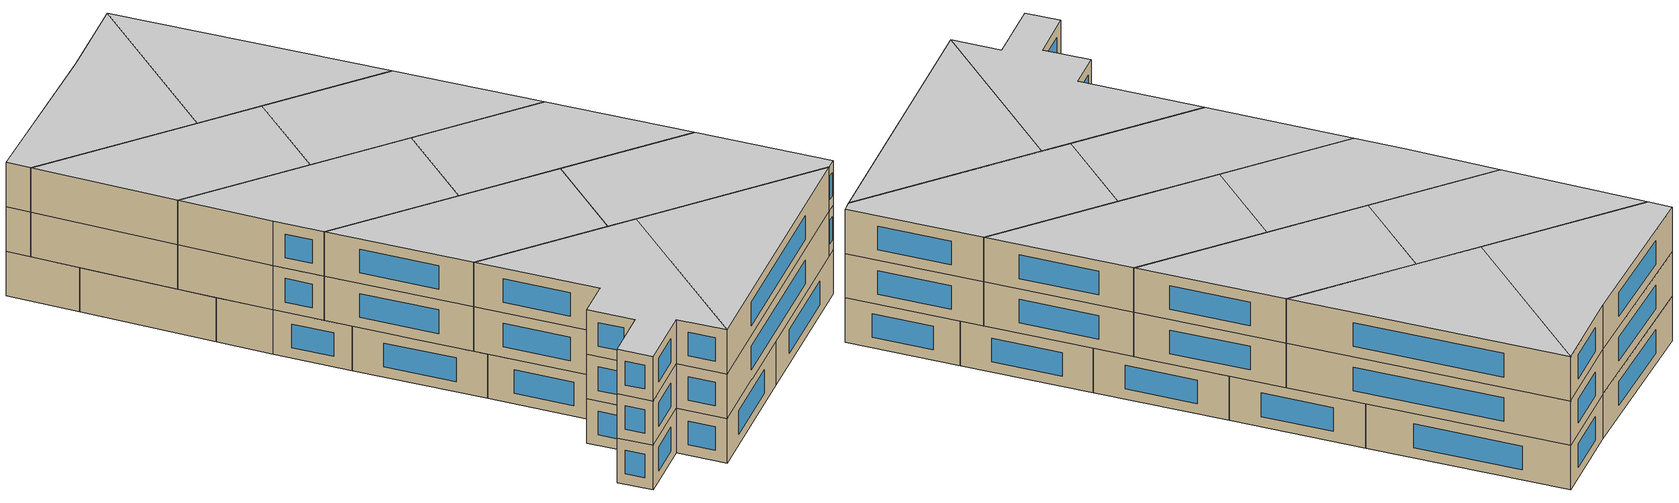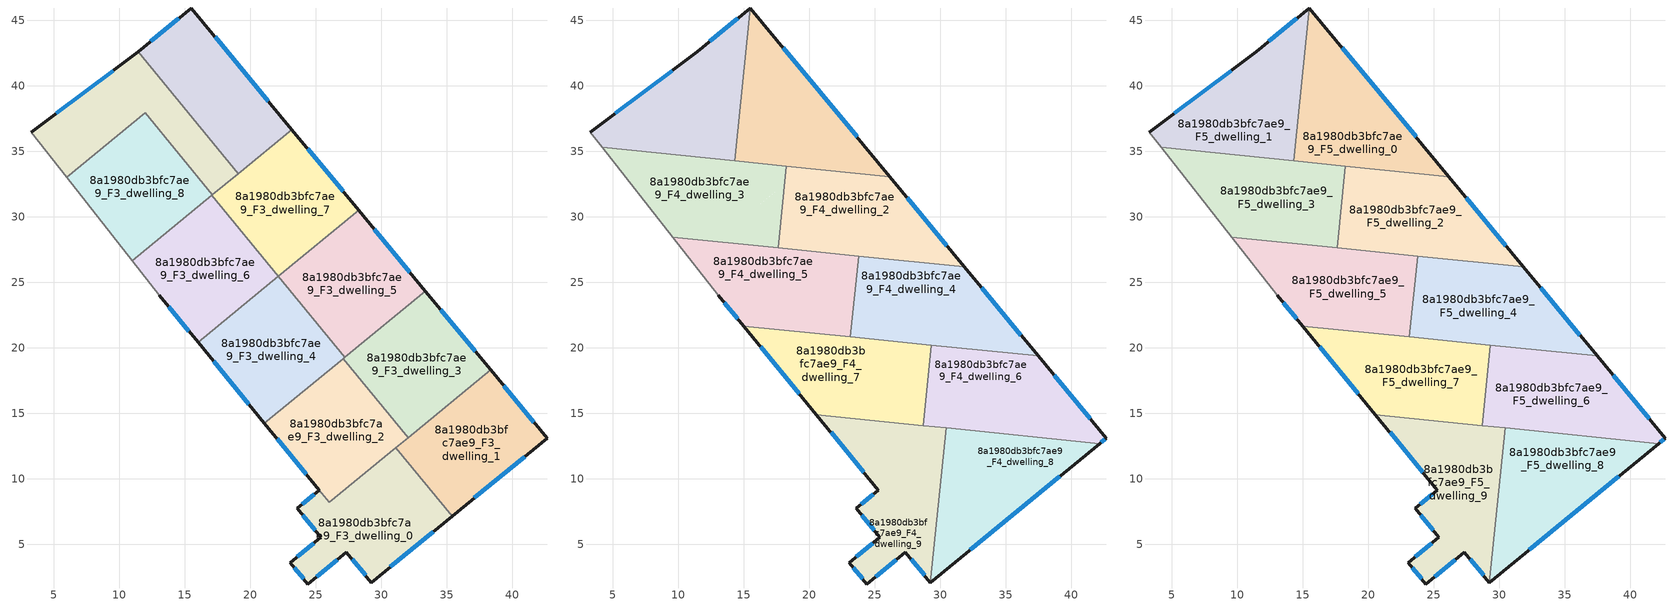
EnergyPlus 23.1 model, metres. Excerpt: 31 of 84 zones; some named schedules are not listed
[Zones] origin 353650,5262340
8a1980db3bfc7ae9_F3_dwelling_0
 floor to 8a1980db3bfc7ae9_F2_dwelling_0 (EU_floor_Construction): 31.1,12.38 35.4,7.15 29.24,2.09 27.33,4.39 24.39,1.98 23.03,3.61 25.37,5.54 23.55,7.75 25.25,9.15 26.02,8.21 z9
 wall outside (EU_wall_Construction): 25.25,9.15 23.55,7.75 25.37,5.54 23.03,3.61 24.39,1.98 27.33,4.39 29.24,2.09 35.4,7.15 z9:12
 wall to 8a1980db3bfc7ae9_F3_dwelling_1 (EU_wall_Construction): 35.4,7.15 31.1,12.38 z9:12
 wall to 8a1980db3bfc7ae9_F3_dwelling_2 (EU_wall_Construction): 31.1,12.38 26.02,8.21 25.25,9.15 z9:12
 window (EU_Window_Construction): 23.98,7.23 24.95,6.06 / 24.85,8.82 23.95,8.08 / 30.68,3.28 33.95,5.96 / 27.78,3.85 28.79,2.63 / 25.08,2.54 26.64,3.83 / 23.35,3.23 24.07,2.36 / 24.82,5.09 23.58,4.06 z9.7:11.3
8a1980db3bfc7ae9_F3_dwelling_1
 floor to 8a1980db3bfc7ae9_F2_dwelling_1 (EU_floor_Construction): 38.33,18.33 42.65,13.11 35.4,7.15 31.1,12.38 z9
 wall outside (EU_wall_Construction): 35.4,7.15 42.65,13.11 38.33,18.33 z9:12
 wall to 8a1980db3bfc7ae9_F3_dwelling_3 (EU_wall_Construction): 38.33,18.33 32.04,13.16 z9:12
 wall to 8a1980db3bfc7ae9_F3_dwelling_2 (EU_wall_Construction): 32.04,13.16 31.1,12.38 z9:12
 window (EU_Window_Construction): 37.1,8.55 40.94,11.71 / 41.63,14.33 39.35,17.1 z9.7:11.3
8a1980db3bfc7ae9_F3_dwelling_10
 floor to 8a1980db3bfc7ae9_F2_dwelling_10 (EU_floor_Construction): 15.49,45.94 23.17,36.66 19.08,33.31 11.44,42.61 z9
 wall outside (EU_wall_Construction): 23.17,36.66 15.49,45.94 11.44,42.61 z9:12
 wall to 8a1980db3bfc7ae9_F3_dwelling_9 (EU_wall_Construction): 11.44,42.61 19.08,33.31 z9:12
 wall to 8a1980db3bfc7ae9_F3_dwelling_7 (EU_wall_Construction): 19.08,33.31 23.17,36.66 z9:12
 window (EU_Window_Construction): 14.54,45.16 12.39,43.39 / 21.37,38.84 17.3,43.76 z9.7:11.3
 ceiling adiabatic (EU_roof_Construction): 19.61,33.74 18.65,33.84 19.08,33.31 z12
8a1980db3bfc7ae9_F3_dwelling_2
 floor to 8a1980db3bfc7ae9_F2_dwelling_2 (EU_floor_Construction): 27.09,19.19 32.04,13.16 26.02,8.21 21.07,14.24 z9
 wall outside (EU_wall_Construction): 21.07,14.24 25.25,9.15 z9:12
 wall to 8a1980db3bfc7ae9_F3_dwelling_3 (EU_wall_Construction): 32.04,13.16 27.09,19.19 z9:12
 wall to 8a1980db3bfc7ae9_F3_dwelling_4 (EU_wall_Construction): 27.09,19.19 21.07,14.24 z9:12
 window (EU_Window_Construction): 22.05,13.05 24.27,10.35 z9.7:11.3
8a1980db3bfc7ae9_F3_dwelling_3
 floor to 8a1980db3bfc7ae9_F2_dwelling_3 (EU_floor_Construction): 33.36,24.34 38.33,18.33 32.04,13.16 27.09,19.19 z9
 wall outside (EU_wall_Construction): 38.33,18.33 33.36,24.34 z9:12
 wall to 8a1980db3bfc7ae9_F3_dwelling_5 (EU_wall_Construction): 33.36,24.34 27.21,19.29 z9:12
 wall to 8a1980db3bfc7ae9_F3_dwelling_4 (EU_wall_Construction): 27.21,19.29 27.09,19.19 z9:12
 window (EU_Window_Construction): 37.16,19.74 34.53,22.93 z9.7:11.3
 ceiling adiabatic (EU_roof_Construction): 38.33,18.32 33.36,24.34 28.44,20.3 37.46,19.38 z12
8a1980db3bfc7ae9_F3_dwelling_4
 floor to 8a1980db3bfc7ae9_F2_dwelling_4 (EU_floor_Construction): 22.14,25.46 27.21,19.29 21.07,14.24 16,20.41 z9
 wall outside (EU_wall_Construction): 16,20.41 21.07,14.24 z9:12
 wall to 8a1980db3bfc7ae9_F3_dwelling_5 (EU_wall_Construction): 27.21,19.29 22.14,25.46 z9:12
 wall to 8a1980db3bfc7ae9_F3_dwelling_6 (EU_wall_Construction): 22.14,25.45 16,20.41 z9:12
 window (EU_Window_Construction): 17.19,18.96 19.88,15.69 z9.7:11.3
 ceiling adiabatic (EU_roof_Construction): 27.21,19.29 26.19,20.53 17.25,21.44 16,20.41 21.07,14.24 z12
8a1980db3bfc7ae9_F3_dwelling_5
 floor to 8a1980db3bfc7ae9_F2_dwelling_5 (EU_floor_Construction): 28.27,30.49 33.36,24.34 27.21,19.29 22.14,25.46 z9
 wall outside (EU_wall_Construction): 33.36,24.34 28.27,30.49 z9:12
 wall to 8a1980db3bfc7ae9_F3_dwelling_7 (EU_wall_Construction): 28.27,30.49 22.14,25.46 z9:12
 window (EU_Window_Construction): 32.16,25.78 29.47,29.05 z9.7:11.3
 ceiling adiabatic (EU_roof_Construction): 31.83,26.19 28.27,30.49 23.99,26.98 z12
8a1980db3bfc7ae9_F3_dwelling_6
 floor to 8a1980db3bfc7ae9_F2_dwelling_6 (EU_floor_Construction): 17.05,31.64 22.14,25.45 16,20.41 13.05,24 10.98,26.65 z9
 wall outside (EU_wall_Construction): 13.05,24 16,20.41 z9:12
 wall adiabatic (EU_wall_Construction): 10.98,26.65 13.05,24 z9:12
 wall to 8a1980db3bfc7ae9_F3_dwelling_7 (EU_wall_Construction): 22.14,25.45 17.05,31.64 z9:12
 wall to 8a1980db3bfc7ae9_F3_dwelling_8 (EU_wall_Construction): 17.05,31.64 10.98,26.65 z9:12
 window (EU_Window_Construction): 13.75,23.16 15.31,21.25 z9.7:11.3
 ceiling adiabatic (EU_roof_Construction): 20.6,27.33 17.05,31.64 12.77,28.12 z12
8a1980db3bfc7ae9_F3_dwelling_7
 floor to 8a1980db3bfc7ae9_F2_dwelling_7 (EU_floor_Construction): 23.17,36.66 28.27,30.49 22.14,25.45 17.05,31.64 z9
 wall outside (EU_wall_Construction): 28.27,30.49 23.17,36.66 z9:12
 wall to 8a1980db3bfc7ae9_F3_dwelling_9 (EU_wall_Construction): 19.08,33.31 17.1,31.68 z9:12
 wall to 8a1980db3bfc7ae9_F3_dwelling_8 (EU_wall_Construction): 17.1,31.68 17.05,31.64 z9:12
 window (EU_Window_Construction): 27.07,31.94 24.37,35.21 z9.7:11.3
 ceiling adiabatic (EU_roof_Construction): 17.91,30.6 18.1,32.5 17.05,31.64 z12
8a1980db3bfc7ae9_F3_dwelling_8
 floor to 8a1980db3bfc7ae9_F2_dwelling_8 (EU_floor_Construction): 11.96,37.93 17.1,31.68 10.98,26.65 5.98,33.01 z9
 wall to 8a1980db3bfc7ae9_F3_dwelling_9 (EU_wall_Construction): 17.1,31.68 11.96,37.93 5.98,33.01 z9:12
 wall adiabatic (EU_wall_Construction): 5.98,33.01 10.98,26.65 z9:12
8a1980db3bfc7ae9_F3_dwelling_9
 floor to 8a1980db3bfc7ae9_F2_dwelling_9 (EU_floor_Construction): 11.44,42.61 19.08,33.31 17.1,31.68 11.96,37.93 5.98,33.01 3.28,36.45 z9
 wall outside (EU_wall_Construction): 11.44,42.61 3.28,36.45 z9:12
 wall adiabatic (EU_wall_Construction): 3.28,36.45 5.98,33.01 z9:12
 window (EU_Window_Construction): 9.52,41.16 5.19,37.9 z9.7:11.3
 ceiling adiabatic (EU_roof_Construction): 19.08,33.31 18.65,33.84 18.24,33.88 18.1,32.5 z12
8a1980db3bfc7ae9_F4_dwelling_0
 floor to 8a1980db3bfc7ae9_F3_dwelling_10 (EU_floor_Construction): 15.49,45.94 23.17,36.66 19.61,33.74 18.65,33.84 14.74,38.59 15.48,45.94 z12
 floor to 8a1980db3bfc7ae9_F3_dwelling_7 (EU_floor_Construction): 23.17,36.66 26.13,33.08 19.61,33.74 z12
 floor to 8a1980db3bfc7ae9_F3_dwelling_9 (EU_floor_Construction): 14.74,38.59 18.65,33.84 15.03,34.2 14.38,35 z12
 floor to 8a1980db3bfc7ae9_F3_dwelling_8 (EU_floor_Construction): 14.38,35 15.03,34.2 14.3,34.28 z12
 wall outside (EU_wall_Construction): 26.14,33.08 15.49,45.94 15.48,45.94 z12:15
 wall to 8a1980db3bfc7ae9_F4_dwelling_1 (EU_wall_Construction): 15.48,45.94 14.3,34.28 z12:15
 wall to 8a1980db3bfc7ae9_F4_dwelling_2 (EU_wall_Construction): 18.24,33.88 26.14,33.08 z12:15
 wall to 8a1980db3bfc7ae9_F4_dwelling_3 (EU_wall_Construction): 14.3,34.28 18.24,33.88 z12:15
 window (EU_Window_Construction): 23.64,36.1 17.99,42.92 z12.7:14.3
8a1980db3bfc7ae9_F4_dwelling_1
 floor to 8a1980db3bfc7ae9_F3_dwelling_9 (EU_floor_Construction): 11.44,42.61 14.74,38.59 14.38,35 11.96,37.93 8.26,34.89 4.18,35.3 3.28,36.45 z12
 floor to 8a1980db3bfc7ae9_F3_dwelling_10 (EU_floor_Construction): 15.48,45.94 14.74,38.59 11.44,42.61 z12
 floor to 8a1980db3bfc7ae9_F3_dwelling_8 (EU_floor_Construction): 11.96,37.93 14.38,35 14.3,34.28 8.26,34.89 z12
 wall outside (EU_wall_Construction): 15.48,45.94 11.44,42.61 3.28,36.45 z12:15
 wall adiabatic (EU_wall_Construction): 3.28,36.45 4.18,35.3 z12:15
 wall to 8a1980db3bfc7ae9_F4_dwelling_3 (EU_wall_Construction): 4.18,35.3 14.3,34.28 z12:15
 window (EU_Window_Construction): 9.52,41.16 5.19,37.9 / 14.53,45.15 12.39,43.39 z12.7:14.3
8a1980db3bfc7ae9_F4_dwelling_2
 floor to 8a1980db3bfc7ae9_F3_dwelling_7 (EU_floor_Construction): 26.13,33.08 28.27,30.49 23.99,26.98 20.6,27.32 17.91,30.6 18.1,32.5 19.61,33.74 z12
 floor adiabatic (EU_floor_Construction): 28.27,30.49 26.13,33.08 19.61,33.74 18.1,32.5 17.91,30.6 20.6,27.32 17.61,27.63 18.24,33.88 26.14,33.08 31.83,26.18 23.99,26.98 z12
 wall outside (EU_wall_Construction): 31.83,26.18 26.14,33.08 z12:15
 wall to 8a1980db3bfc7ae9_F4_dwelling_3 (EU_wall_Construction): 18.24,33.88 17.61,27.63 z12:15
 wall to 8a1980db3bfc7ae9_F4_dwelling_4 (EU_wall_Construction): 23.75,27 31.83,26.18 z12:15
 wall to 8a1980db3bfc7ae9_F4_dwelling_5 (EU_wall_Construction): 17.61,27.63 23.75,27 z12:15
 window (EU_Window_Construction): 30.49,27.8 27.47,31.46 z12.7:14.3
8a1980db3bfc7ae9_F4_dwelling_3
 floor to 8a1980db3bfc7ae9_F3_dwelling_8 (EU_floor_Construction): 15.03,34.2 17.1,31.68 12.77,28.12 9.56,28.44 5.98,33.01 8.26,34.89 z12
 floor to 8a1980db3bfc7ae9_F3_dwelling_9 (EU_floor_Construction): 8.26,34.89 5.98,33.01 4.18,35.3 z12; 18.24,33.88 18.1,32.5 17.1,31.68 15.03,34.2 z12
 floor adiabatic (EU_floor_Construction): 18.1,32.5 17.61,27.63 12.77,28.12 z12
 wall adiabatic (EU_wall_Construction): 4.18,35.3 9.56,28.45 z12:15
 wall to 8a1980db3bfc7ae9_F4_dwelling_5 (EU_wall_Construction): 9.56,28.45 17.61,27.63 z12:15
8a1980db3bfc7ae9_F4_dwelling_4
 floor to 8a1980db3bfc7ae9_F3_dwelling_5 (EU_floor_Construction): 31.83,26.18 33.36,24.34 28.44,20.3 26.19,20.53 23.44,23.88 23.73,26.76 23.99,26.98 z12
 floor adiabatic (EU_floor_Construction): 33.36,24.34 37.46,19.38 28.44,20.3 z12
 floor to 8a1980db3bfc7ae9_F3_dwelling_7 (EU_floor_Construction): 23.99,26.98 23.73,26.76 23.75,27 z12
 floor to 8a1980db3bfc7ae9_F3_dwelling_4 (EU_floor_Construction): 23.44,23.88 26.19,20.53 23.13,20.84 z12
 wall outside (EU_wall_Construction): 37.46,19.38 31.83,26.18 z12:15
 wall to 8a1980db3bfc7ae9_F4_dwelling_5 (EU_wall_Construction): 23.75,27 23.13,20.84 z12:15
 wall to 8a1980db3bfc7ae9_F4_dwelling_6 (EU_wall_Construction): 29.3,20.21 37.46,19.38 z12:15
 wall to 8a1980db3bfc7ae9_F4_dwelling_7 (EU_wall_Construction): 23.13,20.84 29.3,20.21 z12:15
 window (EU_Window_Construction): 36.13,20.98 33.15,24.59 z12.7:14.3
8a1980db3bfc7ae9_F4_dwelling_5
 floor to 8a1980db3bfc7ae9_F3_dwelling_4 (EU_floor_Construction): 22.14,25.46 23.44,23.88 23.13,20.84 17.25,21.44 z12
 floor to 8a1980db3bfc7ae9_F3_dwelling_6 (EU_floor_Construction): 20.6,27.33 22.14,25.45 17.25,21.44 14.97,21.67 13.05,24 10.98,26.65 12.77,28.12 z12
 floor to 8a1980db3bfc7ae9_F3_dwelling_5 (EU_floor_Construction): 23.73,26.76 23.44,23.88 22.14,25.46 z12
 floor to 8a1980db3bfc7ae9_F3_dwelling_8 (EU_floor_Construction): 12.77,28.12 10.98,26.65 9.56,28.44 z12
 floor to 8a1980db3bfc7ae9_F3_dwelling_7 (EU_floor_Construction): 23.75,27 23.73,26.76 22.14,25.45 20.6,27.33 z12
 wall outside (EU_wall_Construction): 13.05,24 14.97,21.67 z12:15
 wall adiabatic (EU_wall_Construction): 9.56,28.45 13.05,24 z12:15
 wall to 8a1980db3bfc7ae9_F4_dwelling_7 (EU_wall_Construction): 14.97,21.67 23.13,20.84 z12:15
 window (EU_Window_Construction): 13.5,23.45 14.52,22.21 z12.7:14.3
8a1980db3bfc7ae9_F4_dwelling_6
 floor to 8a1980db3bfc7ae9_F3_dwelling_3 (EU_floor_Construction): 37.46,19.38 38.33,18.32 32.65,13.66 31.53,13.77 28.96,16.9 29.3,20.21 z12
 floor to 8a1980db3bfc7ae9_F3_dwelling_1 (EU_floor_Construction): 38.33,18.32 42.65,13.11 42.15,12.7 32.65,13.66 z12
 floor to 8a1980db3bfc7ae9_F3_dwelling_2 (EU_floor_Construction): 28.96,16.9 31.53,13.77 28.68,14.06 z12
 wall outside (EU_wall_Construction): 42.15,12.7 42.65,13.11 37.46,19.38 z12:15
 wall to 8a1980db3bfc7ae9_F4_dwelling_7 (EU_wall_Construction): 29.3,20.21 28.68,14.06 z12:15
 wall to 8a1980db3bfc7ae9_F4_dwelling_8 (EU_wall_Construction): 30.43,13.88 42.15,12.7 z12:15
 wall to 8a1980db3bfc7ae9_F4_dwelling_9 (EU_wall_Construction): 28.68,14.06 30.43,13.88 z12:15
 window (EU_Window_Construction): 41.43,14.58 38.67,17.91 / 42.27,12.79 42.53,13.01 z12.7:14.3
8a1980db3bfc7ae9_F4_dwelling_7
 floor to 8a1980db3bfc7ae9_F3_dwelling_2 (EU_floor_Construction): 27.09,19.19 28.96,16.9 28.68,14.06 21.71,14.77 z12
 floor adiabatic (EU_floor_Construction): 26.19,20.53 27.21,19.29 21.71,14.77 20.54,14.89 16,20.41 17.25,21.44 z12
 floor to 8a1980db3bfc7ae9_F3_dwelling_6 (EU_floor_Construction): 17.25,21.44 16,20.41 14.97,21.67 z12
 floor to 8a1980db3bfc7ae9_F3_dwelling_5 (EU_floor_Construction): 28.44,20.3 27.21,19.29 26.19,20.53 z12
 floor to 8a1980db3bfc7ae9_F3_dwelling_3 (EU_floor_Construction): 29.3,20.21 28.96,16.9 27.09,19.19 28.44,20.3 z12
 wall outside (EU_wall_Construction): 14.97,21.67 20.54,14.89 z12:15
 wall to 8a1980db3bfc7ae9_F4_dwelling_9 (EU_wall_Construction): 20.54,14.89 28.68,14.06 z12:15
 window (EU_Window_Construction): 16.28,20.08 19.23,16.48 z12.7:14.3
8a1980db3bfc7ae9_F4_dwelling_8
 floor to 8a1980db3bfc7ae9_F3_dwelling_1 (EU_floor_Construction): 42.15,12.7 35.4,7.15 31.1,12.38 32.65,13.66 z12
 floor to 8a1980db3bfc7ae9_F3_dwelling_0 (EU_floor_Construction): 31.1,12.38 35.4,7.15 29.24,2.09 30.21,11.65 z12
 floor to 8a1980db3bfc7ae9_F3_dwelling_3 (EU_floor_Construction): 32.65,13.66 32.04,13.16 31.53,13.77 z12
 floor to 8a1980db3bfc7ae9_F3_dwelling_2 (EU_floor_Construction): 31.53,13.77 32.04,13.16 30.21,11.65 30.43,13.88 z12
 wall outside (EU_wall_Construction): 29.24,2.09 42.15,12.7 z12:15
 wall to 8a1980db3bfc7ae9_F4_dwelling_9 (EU_wall_Construction): 30.43,13.88 29.24,2.09 z12:15
 window (EU_Window_Construction): 32.27,4.58 39.12,10.21 z12.7:14.3
8a1980db3bfc7ae9_F4_dwelling_9
 floor to 8a1980db3bfc7ae9_F3_dwelling_0 (EU_floor_Construction): 30.21,11.65 29.24,2.09 27.33,4.39 24.39,1.98 23.03,3.61 25.37,5.54 23.55,7.75 25.25,9.15 26.02,8.21 z12
 floor to 8a1980db3bfc7ae9_F3_dwelling_2 (EU_floor_Construction): 30.43,13.88 30.21,11.65 26.02,8.21 21.07,14.24 21.71,14.77 z12
 floor adiabatic (EU_floor_Construction): 21.71,14.77 21.07,14.24 20.54,14.89 z12
 wall outside (EU_wall_Construction): 20.54,14.89 25.25,9.15 23.55,7.75 25.37,5.54 23.03,3.61 24.39,1.98 27.33,4.39 29.24,2.09 z12:15
 window (EU_Window_Construction): 24.82,5.09 23.58,4.06 / 23.98,7.23 24.95,6.06 / 24.85,8.82 23.95,8.08 / 21.64,13.54 24.15,10.5 / 27.78,3.85 28.79,2.63 / 25.08,2.54 26.64,3.83 / 23.35,3.23 24.07,2.36 z12.7:14.3
8a1980db3bfc7ae9_F5_dwelling_0
 floor to 8a1980db3bfc7ae9_F4_dwelling_0 (EU_floor_Construction): 15.49,45.94 26.14,33.08 14.3,34.28 15.48,45.94 z15
 wall outside (EU_wall_Construction): 26.14,33.08 15.49,45.94 15.48,45.94 z15:18
 wall to 8a1980db3bfc7ae9_F5_dwelling_1 (EU_wall_Construction): 15.48,45.94 14.3,34.28 z15:18
 wall to 8a1980db3bfc7ae9_F5_dwelling_2 (EU_wall_Construction): 18.24,33.88 26.14,33.08 z15:18
 wall to 8a1980db3bfc7ae9_F5_dwelling_3 (EU_wall_Construction): 14.3,34.28 18.24,33.88 z15:18
 window (EU_Window_Construction): 23.64,36.1 17.99,42.92 z15.7:17.3
 ceiling to 8a1980db3bfc7ae9_F6_dwelling_0 (EU_floor_Construction): 26.14,33.08 15.49,45.94 15.48,45.94 14.3,34.28 z18
8a1980db3bfc7ae9_F5_dwelling_1
 floor to 8a1980db3bfc7ae9_F4_dwelling_1 (EU_floor_Construction): 15.48,45.94 14.3,34.28 4.18,35.3 3.28,36.45 11.44,42.61 z15
 wall outside (EU_wall_Construction): 15.48,45.94 11.44,42.61 3.28,36.45 z15:18
 wall adiabatic (EU_wall_Construction): 3.28,36.45 4.18,35.3 z15:18
 wall to 8a1980db3bfc7ae9_F5_dwelling_3 (EU_wall_Construction): 4.18,35.3 14.3,34.28 z15:18
 window (EU_Window_Construction): 9.52,41.16 5.19,37.9 / 14.53,45.15 12.39,43.39 z15.7:17.3
 ceiling to 8a1980db3bfc7ae9_F6_dwelling_1 (EU_floor_Construction): 14.3,34.28 15.48,45.94 11.44,42.61 3.28,36.45 4.18,35.3 z18
8a1980db3bfc7ae9_F5_dwelling_2
 floor to 8a1980db3bfc7ae9_F4_dwelling_2 (EU_floor_Construction): 26.14,33.08 31.83,26.18 17.61,27.63 18.24,33.88 z15
 wall outside (EU_wall_Construction): 31.83,26.18 26.14,33.08 z15:18
 wall to 8a1980db3bfc7ae9_F5_dwelling_3 (EU_wall_Construction): 18.24,33.88 17.61,27.63 z15:18
 wall to 8a1980db3bfc7ae9_F5_dwelling_4 (EU_wall_Construction): 23.75,27 31.83,26.18 z15:18
 wall to 8a1980db3bfc7ae9_F5_dwelling_5 (EU_wall_Construction): 17.61,27.63 23.75,27 z15:18
 window (EU_Window_Construction): 30.49,27.8 27.47,31.46 z15.7:17.3
 ceiling to 8a1980db3bfc7ae9_F6_dwelling_2 (EU_floor_Construction): 31.83,26.18 26.14,33.08 18.24,33.88 17.61,27.63 z18
8a1980db3bfc7ae9_F5_dwelling_3
 floor to 8a1980db3bfc7ae9_F4_dwelling_3 (EU_floor_Construction): 18.24,33.88 17.61,27.63 9.56,28.45 4.18,35.3 z15
 wall adiabatic (EU_wall_Construction): 4.18,35.3 9.56,28.45 z15:18
 wall to 8a1980db3bfc7ae9_F5_dwelling_5 (EU_wall_Construction): 9.56,28.45 17.61,27.63 z15:18
 ceiling to 8a1980db3bfc7ae9_F6_dwelling_3 (EU_floor_Construction): 17.61,27.63 18.24,33.88 4.18,35.3 9.56,28.45 z18
8a1980db3bfc7ae9_F5_dwelling_4
 floor to 8a1980db3bfc7ae9_F4_dwelling_4 (EU_floor_Construction): 31.83,26.18 37.46,19.38 23.13,20.84 23.75,27 z15
 wall outside (EU_wall_Construction): 37.46,19.38 31.83,26.18 z15:18
 wall to 8a1980db3bfc7ae9_F5_dwelling_5 (EU_wall_Construction): 23.75,27 23.13,20.84 z15:18
 wall to 8a1980db3bfc7ae9_F5_dwelling_6 (EU_wall_Construction): 29.3,20.21 37.46,19.38 z15:18
 wall to 8a1980db3bfc7ae9_F5_dwelling_7 (EU_wall_Construction): 23.13,20.84 29.3,20.21 z15:18
 window (EU_Window_Construction): 36.13,20.98 33.15,24.59 z15.7:17.3
 ceiling to 8a1980db3bfc7ae9_F6_dwelling_4 (EU_floor_Construction): 37.46,19.38 31.83,26.18 23.75,27 23.13,20.84 z18
8a1980db3bfc7ae9_F5_dwelling_5
 floor to 8a1980db3bfc7ae9_F4_dwelling_5 (EU_floor_Construction): 23.75,27 23.13,20.84 14.97,21.67 13.05,24 9.56,28.45 z15
 wall outside (EU_wall_Construction): 13.05,24 14.97,21.67 z15:18
 wall adiabatic (EU_wall_Construction): 9.56,28.45 13.05,24 z15:18
 wall to 8a1980db3bfc7ae9_F5_dwelling_7 (EU_wall_Construction): 14.97,21.67 23.13,20.84 z15:18
 window (EU_Window_Construction): 13.5,23.45 14.52,22.21 z15.7:17.3
 ceiling to 8a1980db3bfc7ae9_F6_dwelling_5 (EU_floor_Construction): 23.13,20.84 23.75,27 9.56,28.45 13.05,24 14.97,21.67 z18
8a1980db3bfc7ae9_F5_dwelling_6
 floor to 8a1980db3bfc7ae9_F4_dwelling_6 (EU_floor_Construction): 37.46,19.38 42.65,13.11 42.15,12.7 28.68,14.06 29.3,20.21 z15
 wall outside (EU_wall_Construction): 42.15,12.7 42.65,13.11 37.46,19.38 z15:18
 wall to 8a1980db3bfc7ae9_F5_dwelling_7 (EU_wall_Construction): 29.3,20.21 28.68,14.06 z15:18
 wall to 8a1980db3bfc7ae9_F5_dwelling_8 (EU_wall_Construction): 30.43,13.88 42.15,12.7 z15:18
 wall to 8a1980db3bfc7ae9_F5_dwelling_9 (EU_wall_Construction): 28.68,14.06 30.43,13.88 z15:18
 window (EU_Window_Construction): 41.43,14.58 38.67,17.91 / 42.27,12.79 42.53,13.01 z15.7:17.3
 ceiling to 8a1980db3bfc7ae9_F6_dwelling_6 (EU_floor_Construction): 42.65,13.11 37.46,19.38 29.3,20.21 28.68,14.06 42.15,12.7 z18
8a1980db3bfc7ae9_F5_dwelling_7
 floor to 8a1980db3bfc7ae9_F4_dwelling_7 (EU_floor_Construction): 29.3,20.21 28.68,14.06 20.54,14.89 14.97,21.67 z15
 wall outside (EU_wall_Construction): 14.97,21.67 20.54,14.89 z15:18
 wall to 8a1980db3bfc7ae9_F5_dwelling_9 (EU_wall_Construction): 20.54,14.89 28.68,14.06 z15:18
 window (EU_Window_Construction): 16.28,20.08 19.23,16.48 z15.7:17.3
 ceiling to 8a1980db3bfc7ae9_F6_dwelling_7 (EU_floor_Construction): 28.68,14.06 29.3,20.21 14.97,21.67 20.54,14.89 z18
8a1980db3bfc7ae9_F5_dwelling_8
 floor to 8a1980db3bfc7ae9_F4_dwelling_8 (EU_floor_Construction): 42.15,12.7 29.24,2.09 30.43,13.88 z15
 wall outside (EU_wall_Construction): 29.24,2.09 42.15,12.7 z15:18
 wall to 8a1980db3bfc7ae9_F5_dwelling_9 (EU_wall_Construction): 30.43,13.88 29.24,2.09 z15:18
 window (EU_Window_Construction): 32.27,4.58 39.12,10.21 z15.7:17.3
 ceiling to 8a1980db3bfc7ae9_F6_dwelling_8 (EU_floor_Construction): 42.15,12.7 30.43,13.88 29.24,2.09 z18
8a1980db3bfc7ae9_F5_dwelling_9
 floor to 8a1980db3bfc7ae9_F4_dwelling_9 (EU_floor_Construction): 30.43,13.88 29.24,2.09 27.33,4.39 24.39,1.98 23.03,3.61 25.37,5.54 23.55,7.75 25.25,9.15 20.54,14.89 z15
 wall outside (EU_wall_Construction): 20.54,14.89 25.25,9.15 23.55,7.75 25.37,5.54 23.03,3.61 24.39,1.98 27.33,4.39 29.24,2.09 z15:18
 window (EU_Window_Construction): 24.82,5.09 23.58,4.06 / 23.98,7.23 24.95,6.06 / 24.85,8.82 23.95,8.08 / 21.64,13.54 24.15,10.5 / 27.78,3.85 28.79,2.63 / 25.08,2.54 26.64,3.83 / 23.35,3.23 24.07,2.36 z15.7:17.3
 ceiling to 8a1980db3bfc7ae9_F6_dwelling_9 (EU_floor_Construction): 29.24,2.09 30.43,13.88 20.54,14.89 25.25,9.15 23.55,7.75 25.37,5.54 23.03,3.61 24.39,1.98 27.33,4.39 z18
[Building]
EU S2 Campaign: North Axis=0; Terrain=City; Solar Distribution=FullExterior
[Site:Location]
Budapest.Ferenc.Liszt.Intl.AP: Latitude=47.437; Longitude=19.256; Time Zone=1; Elevation=185
[SizingPeriod:WeatherFileDays]
AnnualSizingPeriod: Begin Month=1; Begin Day of Month=1; End Month=12; End Day of Month=31; Day of Week for Start Day=Monday; Use Weather File Daylight Saving Period=No; Use Weather File Rain and Snow Indicators=No
[MATERIAL]
EU_InternalMass_Material: Roughness=MediumRough; Thickness=0.1; Conductivity=1; Density=1800; Specific Heat=900; Thermal Absorptance=0.9; Solar Absorptance=0.7; Visible Absorptance=0.7
[MATERIAL:NOMASS] Roughness=MediumRough; Thermal Absorptance=0.9; Solar Absorptance=0.7; Visible Absorptance=0.7
Name | Thermal Resistance
EU_wall_NoMass | 0.832559
EU_roof_NoMass | 1.39638
EU_floor_NoMass | 0.872794
[WINDOWMATERIAL:SIMPLEGLAZINGSYSTEM]
EU_Window_SimpleGlazing: UFactor=2.79869; Solar Heat Gain Coefficient=0.75; Visible Transmittance=0.75
[CONSTRUCTION]
EU_wall_Construction: EU_wall_NoMass
EU_roof_Construction: EU_roof_NoMass
EU_floor_Construction: EU_floor_NoMass
EU_Window_Construction: EU_Window_SimpleGlazing
EU_InternalMass_Construction: EU_InternalMass_Material
[ZONE] Type=1; Multiplier=1; Ceiling Height=autocalculate; Floor Area=autocalculate; Part of Total Floor Area=Yes
Name | Volume
8a1980db3bfc7ae9_F3_dwelling_0 | 198.366
8a1980db3bfc7ae9_F4_dwelling_0; 8a1980db3bfc7ae9_F5_dwelling_0 | 209.394
8a1980db3bfc7ae9_F3_dwelling_1; 8a1980db3bfc7ae9_F3_dwelling_5; 8a1980db3bfc7ae9_F3_dwelling_6; 8a1980db3bfc7ae9_F3_dwelling_7 | 190.358
8a1980db3bfc7ae9_F4_dwelling_1; 8a1980db3bfc7ae9_F5_dwelling_1 | 209.404
8a1980db3bfc7ae9_F3_dwelling_10 | 190.359
8a1980db3bfc7ae9_F3_dwelling_2 | 182.343
8a1980db3bfc7ae9_F4_dwelling_2; 8a1980db3bfc7ae9_F5_dwelling_2 | 209.411
8a1980db3bfc7ae9_F3_dwelling_3 | 190.367
8a1980db3bfc7ae9_F4_dwelling_3; 8a1980db3bfc7ae9_F5_dwelling_3 | 209.405
8a1980db3bfc7ae9_F3_dwelling_4 | 190.354
8a1980db3bfc7ae9_F4_dwelling_4; 8a1980db3bfc7ae9_F5_dwelling_4 | 209.387
8a1980db3bfc7ae9_F4_dwelling_5; 8a1980db3bfc7ae9_F5_dwelling_5 | 209.378
8a1980db3bfc7ae9_F4_dwelling_6; 8a1980db3bfc7ae9_F5_dwelling_6 | 209.414
8a1980db3bfc7ae9_F4_dwelling_7; 8a1980db3bfc7ae9_F5_dwelling_7 | 209.406
8a1980db3bfc7ae9_F3_dwelling_8 | 190.348
8a1980db3bfc7ae9_F4_dwelling_8; 8a1980db3bfc7ae9_F5_dwelling_8 | 209.367
8a1980db3bfc7ae9_F3_dwelling_9 | 190.388
8a1980db3bfc7ae9_F4_dwelling_9; 8a1980db3bfc7ae9_F5_dwelling_9 | 209.36
[INTERNALMASS] Construction=EU_InternalMass_Construction
Name | Zone or ZoneList | Surface Area
8a1980db3bfc7ae9_F3_dwelling_0_EU_InternalMass | 8a1980db3bfc7ae9_F3_dwelling_0 | 66.1237
8a1980db3bfc7ae9_F3_dwelling_1_EU_InternalMass | 8a1980db3bfc7ae9_F3_dwelling_1 | 63.4524
8a1980db3bfc7ae9_F3_dwelling_2_EU_InternalMass | 8a1980db3bfc7ae9_F3_dwelling_2 | 60.7858
8a1980db3bfc7ae9_F3_dwelling_3_EU_InternalMass | 8a1980db3bfc7ae9_F3_dwelling_3 | 63.4542
8a1980db3bfc7ae9_F3_dwelling_4_EU_InternalMass | 8a1980db3bfc7ae9_F3_dwelling_4 | 63.4505
8a1980db3bfc7ae9_F3_dwelling_5_EU_InternalMass | 8a1980db3bfc7ae9_F3_dwelling_5 | 63.4534
8a1980db3bfc7ae9_F3_dwelling_6_EU_InternalMass | 8a1980db3bfc7ae9_F3_dwelling_6 | 63.4526
8a1980db3bfc7ae9_F3_dwelling_7_EU_InternalMass | 8a1980db3bfc7ae9_F3_dwelling_7 | 63.4531
8a1980db3bfc7ae9_F3_dwelling_8_EU_InternalMass | 8a1980db3bfc7ae9_F3_dwelling_8 | 63.4499
8a1980db3bfc7ae9_F3_dwelling_9_EU_InternalMass | 8a1980db3bfc7ae9_F3_dwelling_9 | 63.4626
8a1980db3bfc7ae9_F3_dwelling_10_EU_InternalMass | 8a1980db3bfc7ae9_F3_dwelling_10 | 63.45
8a1980db3bfc7ae9_F4_dwelling_0_EU_InternalMass | 8a1980db3bfc7ae9_F4_dwelling_0 | 69.7978
8a1980db3bfc7ae9_F4_dwelling_1_EU_InternalMass | 8a1980db3bfc7ae9_F4_dwelling_1 | 69.7968
8a1980db3bfc7ae9_F4_dwelling_2_EU_InternalMass | 8a1980db3bfc7ae9_F4_dwelling_2 | 69.8036
8a1980db3bfc7ae9_F4_dwelling_3_EU_InternalMass | 8a1980db3bfc7ae9_F4_dwelling_3 | 69.8017
8a1980db3bfc7ae9_F4_dwelling_4_EU_InternalMass | 8a1980db3bfc7ae9_F4_dwelling_4 | 69.7953
8a1980db3bfc7ae9_F4_dwelling_5_EU_InternalMass | 8a1980db3bfc7ae9_F4_dwelling_5 | 69.7928
8a1980db3bfc7ae9_F4_dwelling_6_EU_InternalMass | 8a1980db3bfc7ae9_F4_dwelling_6 | 69.8046
8a1980db3bfc7ae9_F4_dwelling_7_EU_InternalMass | 8a1980db3bfc7ae9_F4_dwelling_7 | 69.8019
8a1980db3bfc7ae9_F4_dwelling_8_EU_InternalMass | 8a1980db3bfc7ae9_F4_dwelling_8 | 69.789
8a1980db3bfc7ae9_F4_dwelling_9_EU_InternalMass | 8a1980db3bfc7ae9_F4_dwelling_9 | 69.7993
8a1980db3bfc7ae9_F5_dwelling_0_EU_InternalMass | 8a1980db3bfc7ae9_F5_dwelling_0 | 69.7978
8a1980db3bfc7ae9_F5_dwelling_1_EU_InternalMass | 8a1980db3bfc7ae9_F5_dwelling_1 | 69.7968
8a1980db3bfc7ae9_F5_dwelling_2_EU_InternalMass | 8a1980db3bfc7ae9_F5_dwelling_2 | 69.8036
8a1980db3bfc7ae9_F5_dwelling_3_EU_InternalMass | 8a1980db3bfc7ae9_F5_dwelling_3 | 69.8017
8a1980db3bfc7ae9_F5_dwelling_4_EU_InternalMass | 8a1980db3bfc7ae9_F5_dwelling_4 | 69.7953
8a1980db3bfc7ae9_F5_dwelling_5_EU_InternalMass | 8a1980db3bfc7ae9_F5_dwelling_5 | 69.7928
8a1980db3bfc7ae9_F5_dwelling_6_EU_InternalMass | 8a1980db3bfc7ae9_F5_dwelling_6 | 69.8046
8a1980db3bfc7ae9_F5_dwelling_7_EU_InternalMass | 8a1980db3bfc7ae9_F5_dwelling_7 | 69.8019
8a1980db3bfc7ae9_F5_dwelling_8_EU_InternalMass | 8a1980db3bfc7ae9_F5_dwelling_8 | 69.789
8a1980db3bfc7ae9_F5_dwelling_9_EU_InternalMass | 8a1980db3bfc7ae9_F5_dwelling_9 | 69.7993
[OTHEREQUIPMENT] Fuel Type=Electricity; Design Level Calculation Method=Watts/Area; Power per Zone Floor Area=1; Fraction Latent=0; Fraction Radiant=0; Fraction Lost=0; Carbon Dioxide Generation Rate=0; EndUse Subcategory=EU_Step8_InternalGains
Name | Zone or ZoneList or Space or SpaceList | Schedule
EU_Step8_InternalGain_8a1980db3bfc7ae9_F3_dwelling_0_f000 | 8a1980db3bfc7ae9_F3_dwelling_0 | EU_Step8_GainSchedule_8a1980db3bfc7ae9_F3_dwelling_0_f000
EU_Step8_InternalGain_8a1980db3bfc7ae9_F3_dwelling_1_f000 | 8a1980db3bfc7ae9_F3_dwelling_1 | EU_Step8_GainSchedule_8a1980db3bfc7ae9_F3_dwelling_1_f000
EU_Step8_InternalGain_8a1980db3bfc7ae9_F3_dwelling_2_f000 | 8a1980db3bfc7ae9_F3_dwelling_2 | EU_Step8_GainSchedule_8a1980db3bfc7ae9_F3_dwelling_2_f000
EU_Step8_InternalGain_8a1980db3bfc7ae9_F3_dwelling_3_f000 | 8a1980db3bfc7ae9_F3_dwelling_3 | EU_Step8_GainSchedule_8a1980db3bfc7ae9_F3_dwelling_3_f000
EU_Step8_InternalGain_8a1980db3bfc7ae9_F3_dwelling_4_f000 | 8a1980db3bfc7ae9_F3_dwelling_4 | EU_Step8_GainSchedule_8a1980db3bfc7ae9_F3_dwelling_4_f000
EU_Step8_InternalGain_8a1980db3bfc7ae9_F3_dwelling_5_f000 | 8a1980db3bfc7ae9_F3_dwelling_5 | EU_Step8_GainSchedule_8a1980db3bfc7ae9_F3_dwelling_5_f000
EU_Step8_InternalGain_8a1980db3bfc7ae9_F3_dwelling_6_f000 | 8a1980db3bfc7ae9_F3_dwelling_6 | EU_Step8_GainSchedule_8a1980db3bfc7ae9_F3_dwelling_6_f000
EU_Step8_InternalGain_8a1980db3bfc7ae9_F3_dwelling_7_f000 | 8a1980db3bfc7ae9_F3_dwelling_7 | EU_Step8_GainSchedule_8a1980db3bfc7ae9_F3_dwelling_7_f000
EU_Step8_InternalGain_8a1980db3bfc7ae9_F3_dwelling_8_f000 | 8a1980db3bfc7ae9_F3_dwelling_8 | EU_Step8_GainSchedule_8a1980db3bfc7ae9_F3_dwelling_8_f000
EU_Step8_InternalGain_8a1980db3bfc7ae9_F3_dwelling_9_f000 | 8a1980db3bfc7ae9_F3_dwelling_9 | EU_Step8_GainSchedule_8a1980db3bfc7ae9_F3_dwelling_9_f000
EU_Step8_InternalGain_8a1980db3bfc7ae9_F3_dwelling_10_f000 | 8a1980db3bfc7ae9_F3_dwelling_10 | EU_Step8_GainSchedule_8a1980db3bfc7ae9_F3_dwelling_10_f000
EU_Step8_InternalGain_8a1980db3bfc7ae9_F4_dwelling_0_f000 | 8a1980db3bfc7ae9_F4_dwelling_0 | EU_Step8_GainSchedule_8a1980db3bfc7ae9_F4_dwelling_0_f000
EU_Step8_InternalGain_8a1980db3bfc7ae9_F4_dwelling_1_f000 | 8a1980db3bfc7ae9_F4_dwelling_1 | EU_Step8_GainSchedule_8a1980db3bfc7ae9_F4_dwelling_1_f000
EU_Step8_InternalGain_8a1980db3bfc7ae9_F4_dwelling_2_f000 | 8a1980db3bfc7ae9_F4_dwelling_2 | EU_Step8_GainSchedule_8a1980db3bfc7ae9_F4_dwelling_2_f000
EU_Step8_InternalGain_8a1980db3bfc7ae9_F4_dwelling_3_f000 | 8a1980db3bfc7ae9_F4_dwelling_3 | EU_Step8_GainSchedule_8a1980db3bfc7ae9_F4_dwelling_3_f000
EU_Step8_InternalGain_8a1980db3bfc7ae9_F4_dwelling_4_f000 | 8a1980db3bfc7ae9_F4_dwelling_4 | EU_Step8_GainSchedule_8a1980db3bfc7ae9_F4_dwelling_4_f000
EU_Step8_InternalGain_8a1980db3bfc7ae9_F4_dwelling_5_f000 | 8a1980db3bfc7ae9_F4_dwelling_5 | EU_Step8_GainSchedule_8a1980db3bfc7ae9_F4_dwelling_5_f000
EU_Step8_InternalGain_8a1980db3bfc7ae9_F4_dwelling_6_f000 | 8a1980db3bfc7ae9_F4_dwelling_6 | EU_Step8_GainSchedule_8a1980db3bfc7ae9_F4_dwelling_6_f000
EU_Step8_InternalGain_8a1980db3bfc7ae9_F4_dwelling_7_f000 | 8a1980db3bfc7ae9_F4_dwelling_7 | EU_Step8_GainSchedule_8a1980db3bfc7ae9_F4_dwelling_7_f000
EU_Step8_InternalGain_8a1980db3bfc7ae9_F4_dwelling_8_f000 | 8a1980db3bfc7ae9_F4_dwelling_8 | EU_Step8_GainSchedule_8a1980db3bfc7ae9_F4_dwelling_8_f000
EU_Step8_InternalGain_8a1980db3bfc7ae9_F4_dwelling_9_f000 | 8a1980db3bfc7ae9_F4_dwelling_9 | EU_Step8_GainSchedule_8a1980db3bfc7ae9_F4_dwelling_9_f000
EU_Step8_InternalGain_8a1980db3bfc7ae9_F5_dwelling_0_f000 | 8a1980db3bfc7ae9_F5_dwelling_0 | EU_Step8_GainSchedule_8a1980db3bfc7ae9_F5_dwelling_0_f000
EU_Step8_InternalGain_8a1980db3bfc7ae9_F5_dwelling_1_f000 | 8a1980db3bfc7ae9_F5_dwelling_1 | EU_Step8_GainSchedule_8a1980db3bfc7ae9_F5_dwelling_1_f000
EU_Step8_InternalGain_8a1980db3bfc7ae9_F5_dwelling_2_f000 | 8a1980db3bfc7ae9_F5_dwelling_2 | EU_Step8_GainSchedule_8a1980db3bfc7ae9_F5_dwelling_2_f000
EU_Step8_InternalGain_8a1980db3bfc7ae9_F5_dwelling_3_f000 | 8a1980db3bfc7ae9_F5_dwelling_3 | EU_Step8_GainSchedule_8a1980db3bfc7ae9_F5_dwelling_3_f000
EU_Step8_InternalGain_8a1980db3bfc7ae9_F5_dwelling_4_f000 | 8a1980db3bfc7ae9_F5_dwelling_4 | EU_Step8_GainSchedule_8a1980db3bfc7ae9_F5_dwelling_4_f000
EU_Step8_InternalGain_8a1980db3bfc7ae9_F5_dwelling_5_f000 | 8a1980db3bfc7ae9_F5_dwelling_5 | EU_Step8_GainSchedule_8a1980db3bfc7ae9_F5_dwelling_5_f000
EU_Step8_InternalGain_8a1980db3bfc7ae9_F5_dwelling_6_f000 | 8a1980db3bfc7ae9_F5_dwelling_6 | EU_Step8_GainSchedule_8a1980db3bfc7ae9_F5_dwelling_6_f000
EU_Step8_InternalGain_8a1980db3bfc7ae9_F5_dwelling_7_f000 | 8a1980db3bfc7ae9_F5_dwelling_7 | EU_Step8_GainSchedule_8a1980db3bfc7ae9_F5_dwelling_7_f000
EU_Step8_InternalGain_8a1980db3bfc7ae9_F5_dwelling_8_f000 | 8a1980db3bfc7ae9_F5_dwelling_8 | EU_Step8_GainSchedule_8a1980db3bfc7ae9_F5_dwelling_8_f000
EU_Step8_InternalGain_8a1980db3bfc7ae9_F5_dwelling_9_f000 | 8a1980db3bfc7ae9_F5_dwelling_9 | EU_Step8_GainSchedule_8a1980db3bfc7ae9_F5_dwelling_9_f000
[ZONEVENTILATION:DESIGNFLOWRATE] Schedule=EU_AlwaysOn; Design Flow Rate Calculation Method=AirChanges/Hour; Air Changes per Hour=0.475469; Ventilation Type=Natural; Fan Pressure Rise=0; Fan Total Efficiency=1; Constant Term Coefficient=1; Temperature Term Coefficient=0; Velocity Term Coefficient=0; Velocity Squared Term Coefficient=0; Minimum Indoor Temperature=-100; Maximum Indoor Temperature=100; Delta Temperature=-100; Minimum Outdoor Temperature=-100; Maximum Outdoor Temperature=100; Maximum Wind Speed=40
Name | Zone or ZoneList or Space or SpaceList
EU_ConstantAir_8a1980db3bfc7ae9_F3_dwelling_0 | 8a1980db3bfc7ae9_F3_dwelling_0
EU_ConstantAir_8a1980db3bfc7ae9_F3_dwelling_1 | 8a1980db3bfc7ae9_F3_dwelling_1
EU_ConstantAir_8a1980db3bfc7ae9_F3_dwelling_2 | 8a1980db3bfc7ae9_F3_dwelling_2
EU_ConstantAir_8a1980db3bfc7ae9_F3_dwelling_3 | 8a1980db3bfc7ae9_F3_dwelling_3
EU_ConstantAir_8a1980db3bfc7ae9_F3_dwelling_4 | 8a1980db3bfc7ae9_F3_dwelling_4
EU_ConstantAir_8a1980db3bfc7ae9_F3_dwelling_5 | 8a1980db3bfc7ae9_F3_dwelling_5
EU_ConstantAir_8a1980db3bfc7ae9_F3_dwelling_6 | 8a1980db3bfc7ae9_F3_dwelling_6
EU_ConstantAir_8a1980db3bfc7ae9_F3_dwelling_7 | 8a1980db3bfc7ae9_F3_dwelling_7
EU_ConstantAir_8a1980db3bfc7ae9_F3_dwelling_8 | 8a1980db3bfc7ae9_F3_dwelling_8
EU_ConstantAir_8a1980db3bfc7ae9_F3_dwelling_9 | 8a1980db3bfc7ae9_F3_dwelling_9
EU_ConstantAir_8a1980db3bfc7ae9_F3_dwelling_10 | 8a1980db3bfc7ae9_F3_dwelling_10
EU_ConstantAir_8a1980db3bfc7ae9_F4_dwelling_0 | 8a1980db3bfc7ae9_F4_dwelling_0
EU_ConstantAir_8a1980db3bfc7ae9_F4_dwelling_1 | 8a1980db3bfc7ae9_F4_dwelling_1
EU_ConstantAir_8a1980db3bfc7ae9_F4_dwelling_2 | 8a1980db3bfc7ae9_F4_dwelling_2
EU_ConstantAir_8a1980db3bfc7ae9_F4_dwelling_3 | 8a1980db3bfc7ae9_F4_dwelling_3
EU_ConstantAir_8a1980db3bfc7ae9_F4_dwelling_4 | 8a1980db3bfc7ae9_F4_dwelling_4
EU_ConstantAir_8a1980db3bfc7ae9_F4_dwelling_5 | 8a1980db3bfc7ae9_F4_dwelling_5
EU_ConstantAir_8a1980db3bfc7ae9_F4_dwelling_6 | 8a1980db3bfc7ae9_F4_dwelling_6
EU_ConstantAir_8a1980db3bfc7ae9_F4_dwelling_7 | 8a1980db3bfc7ae9_F4_dwelling_7
EU_ConstantAir_8a1980db3bfc7ae9_F4_dwelling_8 | 8a1980db3bfc7ae9_F4_dwelling_8
EU_ConstantAir_8a1980db3bfc7ae9_F4_dwelling_9 | 8a1980db3bfc7ae9_F4_dwelling_9
EU_ConstantAir_8a1980db3bfc7ae9_F5_dwelling_0 | 8a1980db3bfc7ae9_F5_dwelling_0
EU_ConstantAir_8a1980db3bfc7ae9_F5_dwelling_1 | 8a1980db3bfc7ae9_F5_dwelling_1
EU_ConstantAir_8a1980db3bfc7ae9_F5_dwelling_2 | 8a1980db3bfc7ae9_F5_dwelling_2
EU_ConstantAir_8a1980db3bfc7ae9_F5_dwelling_3 | 8a1980db3bfc7ae9_F5_dwelling_3
EU_ConstantAir_8a1980db3bfc7ae9_F5_dwelling_4 | 8a1980db3bfc7ae9_F5_dwelling_4
EU_ConstantAir_8a1980db3bfc7ae9_F5_dwelling_5 | 8a1980db3bfc7ae9_F5_dwelling_5
EU_ConstantAir_8a1980db3bfc7ae9_F5_dwelling_6 | 8a1980db3bfc7ae9_F5_dwelling_6
EU_ConstantAir_8a1980db3bfc7ae9_F5_dwelling_7 | 8a1980db3bfc7ae9_F5_dwelling_7
EU_ConstantAir_8a1980db3bfc7ae9_F5_dwelling_8 | 8a1980db3bfc7ae9_F5_dwelling_8
EU_ConstantAir_8a1980db3bfc7ae9_F5_dwelling_9 | 8a1980db3bfc7ae9_F5_dwelling_9
[HVACTEMPLATE:ZONE:IDEALLOADSAIRSYSTEM] System Availability Schedule=EU_AlwaysOn; Maximum Heating Supply Air Temperature=50; Minimum Cooling Supply Air Temperature=13; Maximum Heating Supply Air Humidity Ratio=0.0156; Minimum Cooling Supply Air Humidity Ratio=0.0077; Heating Limit=NoLimit; Cooling Limit=NoLimit; Heating Availability Schedule=EU_AlwaysOn; Cooling Availability Schedule=EU_CoolingOff; Dehumidification Control Type=ConstantSensibleHeatRatio; Cooling Sensible Heat Ratio=0.7; Dehumidification Setpoint=60; Humidification Control Type=None; Humidification Setpoint=30; Outdoor Air Method=None; Outdoor Air Flow Rate per Person=0.00944; Outdoor Air Flow Rate per Zone Floor Area=0; Outdoor Air Flow Rate per Zone=0; Demand Controlled Ventilation Type=None; Outdoor Air Economizer Type=NoEconomizer; Heat Recovery Type=None; Sensible Heat Recovery Effectiveness=0.7; Latent Heat Recovery Effectiveness=0.65
Name | Template Thermostat
8a1980db3bfc7ae9_F3_dwelling_0 | EU_HeatOnly_8a1980db3bfc7ae9_F3_dwelling_0
8a1980db3bfc7ae9_F3_dwelling_1 | EU_HeatOnly_8a1980db3bfc7ae9_F3_dwelling_1
8a1980db3bfc7ae9_F3_dwelling_2 | EU_HeatOnly_8a1980db3bfc7ae9_F3_dwelling_2
8a1980db3bfc7ae9_F3_dwelling_3 | EU_HeatOnly_8a1980db3bfc7ae9_F3_dwelling_3
8a1980db3bfc7ae9_F3_dwelling_4 | EU_HeatOnly_8a1980db3bfc7ae9_F3_dwelling_4
8a1980db3bfc7ae9_F3_dwelling_5 | EU_HeatOnly_8a1980db3bfc7ae9_F3_dwelling_5
8a1980db3bfc7ae9_F3_dwelling_6 | EU_HeatOnly_8a1980db3bfc7ae9_F3_dwelling_6
8a1980db3bfc7ae9_F3_dwelling_7 | EU_HeatOnly_8a1980db3bfc7ae9_F3_dwelling_7
8a1980db3bfc7ae9_F3_dwelling_8 | EU_HeatOnly_8a1980db3bfc7ae9_F3_dwelling_8
8a1980db3bfc7ae9_F3_dwelling_9 | EU_HeatOnly_8a1980db3bfc7ae9_F3_dwelling_9
8a1980db3bfc7ae9_F3_dwelling_10 | EU_HeatOnly_8a1980db3bfc7ae9_F3_dwelling_10
8a1980db3bfc7ae9_F4_dwelling_0 | EU_HeatOnly_8a1980db3bfc7ae9_F4_dwelling_0
8a1980db3bfc7ae9_F4_dwelling_1 | EU_HeatOnly_8a1980db3bfc7ae9_F4_dwelling_1
8a1980db3bfc7ae9_F4_dwelling_2 | EU_HeatOnly_8a1980db3bfc7ae9_F4_dwelling_2
8a1980db3bfc7ae9_F4_dwelling_3 | EU_HeatOnly_8a1980db3bfc7ae9_F4_dwelling_3
8a1980db3bfc7ae9_F4_dwelling_4 | EU_HeatOnly_8a1980db3bfc7ae9_F4_dwelling_4
8a1980db3bfc7ae9_F4_dwelling_5 | EU_HeatOnly_8a1980db3bfc7ae9_F4_dwelling_5
8a1980db3bfc7ae9_F4_dwelling_6 | EU_HeatOnly_8a1980db3bfc7ae9_F4_dwelling_6
8a1980db3bfc7ae9_F4_dwelling_7 | EU_HeatOnly_8a1980db3bfc7ae9_F4_dwelling_7
8a1980db3bfc7ae9_F4_dwelling_8 | EU_HeatOnly_8a1980db3bfc7ae9_F4_dwelling_8
8a1980db3bfc7ae9_F4_dwelling_9 | EU_HeatOnly_8a1980db3bfc7ae9_F4_dwelling_9
8a1980db3bfc7ae9_F5_dwelling_0 | EU_HeatOnly_8a1980db3bfc7ae9_F5_dwelling_0
8a1980db3bfc7ae9_F5_dwelling_1 | EU_HeatOnly_8a1980db3bfc7ae9_F5_dwelling_1
8a1980db3bfc7ae9_F5_dwelling_2 | EU_HeatOnly_8a1980db3bfc7ae9_F5_dwelling_2
8a1980db3bfc7ae9_F5_dwelling_3 | EU_HeatOnly_8a1980db3bfc7ae9_F5_dwelling_3
8a1980db3bfc7ae9_F5_dwelling_4 | EU_HeatOnly_8a1980db3bfc7ae9_F5_dwelling_4
8a1980db3bfc7ae9_F5_dwelling_5 | EU_HeatOnly_8a1980db3bfc7ae9_F5_dwelling_5
8a1980db3bfc7ae9_F5_dwelling_6 | EU_HeatOnly_8a1980db3bfc7ae9_F5_dwelling_6
8a1980db3bfc7ae9_F5_dwelling_7 | EU_HeatOnly_8a1980db3bfc7ae9_F5_dwelling_7
8a1980db3bfc7ae9_F5_dwelling_8 | EU_HeatOnly_8a1980db3bfc7ae9_F5_dwelling_8
8a1980db3bfc7ae9_F5_dwelling_9 | EU_HeatOnly_8a1980db3bfc7ae9_F5_dwelling_9
[SIZING:ZONE] Zone Cooling Design Supply Air Temperature Input Method=SupplyAirTemperature; Zone Cooling Design Supply Air Temperature=13; Zone Heating Design Supply Air Temperature Input Method=SupplyAirTemperature; Zone Heating Design Supply Air Temperature=50; Zone Cooling Design Supply Air Humidity Ratio=0.008; Zone Heating Design Supply Air Humidity Ratio=0.008; Cooling Design Air Flow Method=DesignDay; Cooling Design Air Flow Rate=0; Cooling Minimum Air Flow per Zone Floor Area=0.000762; Cooling Minimum Air Flow=0; Cooling Minimum Air Flow Fraction=0.2; Heating Design Air Flow Method=DesignDay; Heating Design Air Flow Rate=0; Heating Maximum Air Flow per Zone Floor Area=0.002032; Heating Maximum Air Flow=0.141576; Heating Maximum Air Flow Fraction=0.3; Account for Dedicated Outdoor Air System=No; Dedicated Outdoor Air System Control Strategy=NeutralSupplyAir; Dedicated Outdoor Air Low Setpoint Temperature for Design=autosize; Dedicated Outdoor Air High Setpoint Temperature for Design=autosize; Zone Load Sizing Method=Sensible Load Only No Latent Load; Zone Latent Cooling Design Supply Air Humidity Ratio Input Method=HumidityRatioDifference; Zone Cooling Design Supply Air Humidity Ratio Difference=0.005; Zone Latent Heating Design Supply Air Humidity Ratio Input Method=HumidityRatioDifference; Zone Humidification Design Supply Air Humidity Ratio Difference=0.005
8a1980db3bfc7ae9_F3_dwelling_0; 8a1980db3bfc7ae9_F3_dwelling_1; 8a1980db3bfc7ae9_F3_dwelling_2; 8a1980db3bfc7ae9_F3_dwelling_3; 8a1980db3bfc7ae9_F3_dwelling_4; 8a1980db3bfc7ae9_F3_dwelling_5; 8a1980db3bfc7ae9_F3_dwelling_6; 8a1980db3bfc7ae9_F3_dwelling_7; 8a1980db3bfc7ae9_F3_dwelling_8; 8a1980db3bfc7ae9_F3_dwelling_9; 8a1980db3bfc7ae9_F3_dwelling_10; 8a1980db3bfc7ae9_F4_dwelling_0; 8a1980db3bfc7ae9_F4_dwelling_1; 8a1980db3bfc7ae9_F4_dwelling_2; 8a1980db3bfc7ae9_F4_dwelling_3; 8a1980db3bfc7ae9_F4_dwelling_4; 8a1980db3bfc7ae9_F4_dwelling_5; 8a1980db3bfc7ae9_F4_dwelling_6; 8a1980db3bfc7ae9_F4_dwelling_7; 8a1980db3bfc7ae9_F4_dwelling_8; 8a1980db3bfc7ae9_F4_dwelling_9; 8a1980db3bfc7ae9_F5_dwelling_0; 8a1980db3bfc7ae9_F5_dwelling_1; 8a1980db3bfc7ae9_F5_dwelling_2; 8a1980db3bfc7ae9_F5_dwelling_3; 8a1980db3bfc7ae9_F5_dwelling_4; 8a1980db3bfc7ae9_F5_dwelling_5; 8a1980db3bfc7ae9_F5_dwelling_6; 8a1980db3bfc7ae9_F5_dwelling_7; 8a1980db3bfc7ae9_F5_dwelling_8; 8a1980db3bfc7ae9_F5_dwelling_9
[SCHEDULE:FILE] Column Number=1; Rows to Skip at Top=0; Number of Hours of Data=8760; Column Separator=Comma; Interpolate to Timestep=No; Minutes per Item=60; Adjust Schedule for Daylight Savings=Yes
Name | File
EU_Step8_GainSchedule_8a1980db3bfc7ae9_F3_dwelling_0_f000 | ../../schedules/8a1980db3bfc7ae9/8a1980db3bfc7ae9_F3_dwelling_0_f000_gain.csv
EU_Step8_GainSchedule_8a1980db3bfc7ae9_F3_dwelling_1_f000 | ../../schedules/8a1980db3bfc7ae9/8a1980db3bfc7ae9_F3_dwelling_1_f000_gain.csv
EU_Step8_GainSchedule_8a1980db3bfc7ae9_F3_dwelling_2_f000 | ../../schedules/8a1980db3bfc7ae9/8a1980db3bfc7ae9_F3_dwelling_2_f000_gain.csv
EU_Step8_GainSchedule_8a1980db3bfc7ae9_F3_dwelling_3_f000 | ../../schedules/8a1980db3bfc7ae9/8a1980db3bfc7ae9_F3_dwelling_3_f000_gain.csv
EU_Step8_GainSchedule_8a1980db3bfc7ae9_F3_dwelling_4_f000 | ../../schedules/8a1980db3bfc7ae9/8a1980db3bfc7ae9_F3_dwelling_4_f000_gain.csv
EU_Step8_GainSchedule_8a1980db3bfc7ae9_F3_dwelling_5_f000 | ../../schedules/8a1980db3bfc7ae9/8a1980db3bfc7ae9_F3_dwelling_5_f000_gain.csv
EU_Step8_GainSchedule_8a1980db3bfc7ae9_F3_dwelling_6_f000 | ../../schedules/8a1980db3bfc7ae9/8a1980db3bfc7ae9_F3_dwelling_6_f000_gain.csv
EU_Step8_GainSchedule_8a1980db3bfc7ae9_F3_dwelling_7_f000 | ../../schedules/8a1980db3bfc7ae9/8a1980db3bfc7ae9_F3_dwelling_7_f000_gain.csv
EU_Step8_GainSchedule_8a1980db3bfc7ae9_F3_dwelling_8_f000 | ../../schedules/8a1980db3bfc7ae9/8a1980db3bfc7ae9_F3_dwelling_8_f000_gain.csv
EU_Step8_GainSchedule_8a1980db3bfc7ae9_F3_dwelling_9_f000 | ../../schedules/8a1980db3bfc7ae9/8a1980db3bfc7ae9_F3_dwelling_9_f000_gain.csv
EU_Step8_GainSchedule_8a1980db3bfc7ae9_F3_dwelling_10_f000 | ../../schedules/8a1980db3bfc7ae9/8a1980db3bfc7ae9_F3_dwelling_10_f000_gain.csv
EU_Step8_GainSchedule_8a1980db3bfc7ae9_F4_dwelling_0_f000 | ../../schedules/8a1980db3bfc7ae9/8a1980db3bfc7ae9_F4_dwelling_0_f000_gain.csv
EU_Step8_GainSchedule_8a1980db3bfc7ae9_F4_dwelling_1_f000 | ../../schedules/8a1980db3bfc7ae9/8a1980db3bfc7ae9_F4_dwelling_1_f000_gain.csv
EU_Step8_GainSchedule_8a1980db3bfc7ae9_F4_dwelling_2_f000 | ../../schedules/8a1980db3bfc7ae9/8a1980db3bfc7ae9_F4_dwelling_2_f000_gain.csv
EU_Step8_GainSchedule_8a1980db3bfc7ae9_F4_dwelling_3_f000 | ../../schedules/8a1980db3bfc7ae9/8a1980db3bfc7ae9_F4_dwelling_3_f000_gain.csv
EU_Step8_GainSchedule_8a1980db3bfc7ae9_F4_dwelling_4_f000 | ../../schedules/8a1980db3bfc7ae9/8a1980db3bfc7ae9_F4_dwelling_4_f000_gain.csv
EU_Step8_GainSchedule_8a1980db3bfc7ae9_F4_dwelling_5_f000 | ../../schedules/8a1980db3bfc7ae9/8a1980db3bfc7ae9_F4_dwelling_5_f000_gain.csv
EU_Step8_GainSchedule_8a1980db3bfc7ae9_F4_dwelling_6_f000 | ../../schedules/8a1980db3bfc7ae9/8a1980db3bfc7ae9_F4_dwelling_6_f000_gain.csv
EU_Step8_GainSchedule_8a1980db3bfc7ae9_F4_dwelling_7_f000 | ../../schedules/8a1980db3bfc7ae9/8a1980db3bfc7ae9_F4_dwelling_7_f000_gain.csv
EU_Step8_GainSchedule_8a1980db3bfc7ae9_F4_dwelling_8_f000 | ../../schedules/8a1980db3bfc7ae9/8a1980db3bfc7ae9_F4_dwelling_8_f000_gain.csv
EU_Step8_GainSchedule_8a1980db3bfc7ae9_F4_dwelling_9_f000 | ../../schedules/8a1980db3bfc7ae9/8a1980db3bfc7ae9_F4_dwelling_9_f000_gain.csv
EU_Step8_GainSchedule_8a1980db3bfc7ae9_F5_dwelling_0_f000 | ../../schedules/8a1980db3bfc7ae9/8a1980db3bfc7ae9_F5_dwelling_0_f000_gain.csv
EU_Step8_GainSchedule_8a1980db3bfc7ae9_F5_dwelling_1_f000 | ../../schedules/8a1980db3bfc7ae9/8a1980db3bfc7ae9_F5_dwelling_1_f000_gain.csv
EU_Step8_GainSchedule_8a1980db3bfc7ae9_F5_dwelling_2_f000 | ../../schedules/8a1980db3bfc7ae9/8a1980db3bfc7ae9_F5_dwelling_2_f000_gain.csv
EU_Step8_GainSchedule_8a1980db3bfc7ae9_F5_dwelling_3_f000 | ../../schedules/8a1980db3bfc7ae9/8a1980db3bfc7ae9_F5_dwelling_3_f000_gain.csv
EU_Step8_GainSchedule_8a1980db3bfc7ae9_F5_dwelling_4_f000 | ../../schedules/8a1980db3bfc7ae9/8a1980db3bfc7ae9_F5_dwelling_4_f000_gain.csv
